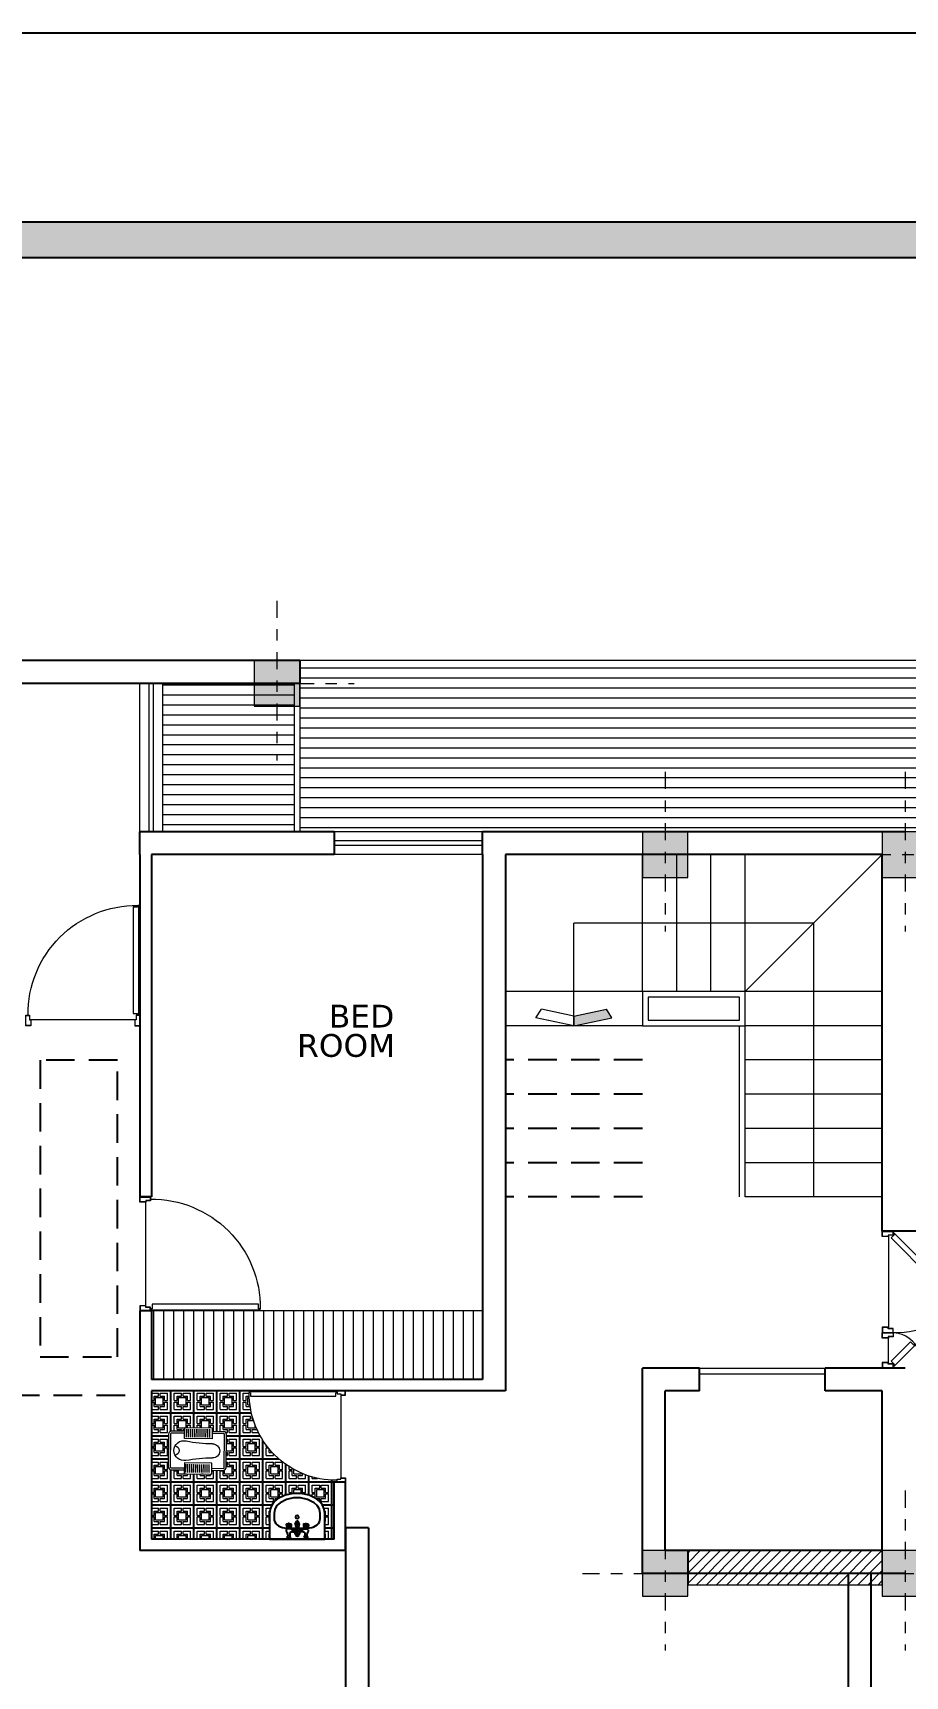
# Model space of a CAD drawing. Header units: inches. Extents: x 70 to 1974, y -315 to 363.
# Drawn here: x 109.92 to 117.56, y -83.4 to -69 of the extents above; entities that cross this region are included whole.
import ezdxf

# ---------------------------------------------------------------- set-up
doc = ezdxf.new("R2010")
doc.units = ezdxf.units.IN
doc.header["$MEASUREMENT"] = 0
doc.linetypes.add('DASHDOT', pattern=[1, 0.5, -0.25, 0, -0.25])
doc.linetypes.add('HIDDEN', pattern=[0.375, 0.25, -0.125])
for name, color, linetype, lineweight in [('1', 19, 'Continuous', 5), ('coulmn', 146, 'Continuous', 13), ('FURN', 155, 'Continuous', 13), ('hidden line', 252, 'Continuous', 5), ('LAYER1', 8, 'Continuous', 9)]:
    doc.layers.add(name, color=color, linetype=linetype, lineweight=lineweight)
doc.layers.add('AX', color=7, linetype='Continuous', lineweight=18, true_color=0xb7ad8f)
doc.layers.add('moble', color=7, linetype='Continuous', lineweight=5, true_color=0x32414e)
doc.layers.add('fer', color=8, linetype='Continuous')
doc.layers.add('HID', color=5, linetype='HIDDEN')
doc.styles.add('STYLE7', font='verdana.ttf')

# ---------------------------------------------------------------- blocks, each defined once
blk = doc.blocks.new('DBLDR120K')
at = {"linetype": 'Continuous'}
for p, q in [((-1.18, -0.096), (-1.186, -0.102)), ((-1.186, -0.102), (-0.995, -0.293)), ((-1.169, -0.107), (-1.18, -0.096)), ((-1.14, -0.078), (-1.169, -0.107)), ((-0.403, -0.42), (-0.06, -0.078)), ((-0.014, -0.102), (-0.368, -0.455)), ((-0.06, -0.078), (-0.031, -0.107)), ((-0.031, -0.107), (-0.02, -0.096)), ((-0.02, -0.096), (-0.014, -0.102)), ((-1, -0.276), (-0.971, -0.247)), ((-0.989, -0.287), (-1, -0.276)), ((-0.995, -0.293), (-0.989, -0.287)), ((-0.639, -0.657), (-0.403, -0.42)), ((-0.368, -0.455), (-0.615, -0.703)), ((-0.61, -0.686), (-0.639, -0.657)), ((-0.621, -0.697), (-0.61, -0.686)), ((-0.615, -0.703), (-0.621, -0.697))]:
    blk.add_line(p, q, dxfattribs=at)
for p, q in [((-1.152, -0.055), (-0.938, -0.055)), ((-1.14, -0.078), (-0.971, -0.247)), ((-0.048, -0.055), (-0.842, -0.055))]:
    blk.add_line(p, q)
for points in [[(-1.152, -0.055), (-1.152, 0), (-1.2, 0), (-1.2, -0.096), (-1.164, -0.096), (-1.164, -0.055)], [(-0.938, -0.055), (-0.938, 0), (-0.89, 0), (-0.89, -0.096), (-0.926, -0.096), (-0.926, -0.055)], [(-0.842, -0.055), (-0.842, 0), (-0.89, 0), (-0.89, -0.096), (-0.854, -0.096), (-0.854, -0.055)], [(-0.048, -0.055), (-0.048, 0), (0, 0), (0, -0.096), (-0.036, -0.096), (-0.036, -0.055)], [(-1.154, -0.053), (-1.154, -0.002), (-1.198, -0.002), (-1.198, -0.094), (-1.166, -0.094), (-1.166, -0.053)], [(-0.936, -0.053), (-0.936, -0.002), (-0.892, -0.002), (-0.892, -0.094), (-0.924, -0.094), (-0.924, -0.053)], [(-0.844, -0.053), (-0.844, -0.002), (-0.888, -0.002), (-0.888, -0.094), (-0.856, -0.094), (-0.856, -0.053)], [(-0.046, -0.053), (-0.046, -0.002), (-0.002, -0.002), (-0.002, -0.094), (-0.034, -0.094), (-0.034, -0.053)]]:
    blk.add_lwpolyline(points, close=True, dxfattribs=at)
for centre, radius, start, end in [((-1.665, -0.111), 0.776, 8.0415, 8.1907), ((-0.114, -0.111), 0.776, 171.8093, 171.9585), ((-1.154, -0.082), 0.264, 300.4974, 3.1415), ((-0.114, -0.111), 0.776, 178.9285, 233.9661)]:
    blk.add_arc(centre, radius, start, end)
blk = doc.blocks.new('DR100K')
at = {"color": 0}
blk.add_line((-0.046, -0.052), (-0.954, -0.052), dxfattribs=at)
at = {"color": 0, "linetype": 'Continuous'}
for p, q in [((-0.059, -0.573), (-0.059, -0.107)), ((-0.059, -0.107), (-0.02, -0.107)), ((-0.019, -0.107), (-0.019, -0.092)), ((-0.019, -0.092), (-0.011, -0.092)), ((-0.011, -0.092), (-0.011, -0.573)), ((-0.059, -1.039), (-0.059, -0.573)), ((-0.011, -0.573), (-0.011, -1.054)), ((-0.02, -1.039), (-0.059, -1.039)), ((-0.019, -1.054), (-0.019, -1.039)), ((-0.011, -1.054), (-0.019, -1.054))]:
    blk.add_line(p, q, dxfattribs=at)
for points in [[(-0.954, -0.052), (-0.954, 0), (-1, 0), (-1, -0.092), (-0.966, -0.092), (-0.966, -0.052)], [(-0.046, -0.052), (-0.046, 0), (0, 0), (0, -0.092), (-0.034, -0.092), (-0.034, -0.052)], [(-0.956, -0.051), (-0.956, -0.002), (-0.998, -0.002), (-0.998, -0.09), (-0.968, -0.09), (-0.968, -0.051)], [(-0.044, -0.051), (-0.044, -0.002), (-0.002, -0.002), (-0.002, -0.09), (-0.032, -0.09), (-0.032, -0.051)]]:
    blk.add_lwpolyline(points, close=True, dxfattribs=at)
blk.add_arc((-0.029, -0.103), 0.951, 179.3821, 270.6161, dxfattribs=at)
blk = doc.blocks.new('KHALAF')
at = {"layer": 'LAYER1', "linetype": 'Continuous'}
for p, q in [((-0.462, -0.185), (-0.378, -0.185)), ((-0.462, -0.205), (-0.378, -0.205)), ((-0.462, -0.225), (-0.378, -0.225)), ((-0.462, -0.245), (-0.378, -0.245)), ((-0.462, -0.265), (-0.378, -0.265)), ((-0.462, -0.285), (-0.378, -0.285)), ((-0.462, -0.305), (-0.378, -0.305)), ((-0.462, -0.325), (-0.378, -0.325)), ((-0.013, -0.185), (-0.097, -0.185)), ((-0.013, -0.205), (-0.097, -0.205)), ((-0.013, -0.225), (-0.097, -0.225)), ((-0.013, -0.245), (-0.097, -0.245)), ((-0.013, -0.265), (-0.097, -0.265)), ((-0.013, -0.285), (-0.097, -0.285)), ((-0.013, -0.305), (-0.097, -0.305)), ((-0.013, -0.325), (-0.097, -0.325)), ((-0.462, -0.345), (-0.378, -0.345)), ((-0.462, -0.365), (-0.378, -0.365)), ((-0.462, -0.385), (-0.378, -0.385)), ((-0.462, -0.405), (-0.378, -0.405)), ((-0.462, -0.425), (-0.378, -0.425)), ((-0.013, -0.345), (-0.097, -0.345)), ((-0.013, -0.365), (-0.097, -0.365)), ((-0.013, -0.385), (-0.097, -0.385)), ((-0.013, -0.405), (-0.097, -0.405)), ((-0.013, -0.425), (-0.097, -0.425))]:
    blk.add_line(p, q, dxfattribs=at)
for points in [[(-0.477, -0.168), (-0.477, -0.453), (-0.364, -0.453), (-0.364, -0.168)], [(0.002, -0.168), (0.002, -0.453), (-0.111, -0.453), (-0.111, -0.168)]]:
    blk.add_lwpolyline(points, close=True, dxfattribs=at)
for points in [[(-0.438, -0.168), (-0.438, -0.031, -0.414214), (-0.408, -0.001), (-0.068, -0.001, -0.414214), (-0.038, -0.031), (-0.038, -0.168, -0.414214)], [(-0.418, -0.168), (-0.418, -0.031, -0.414214), (-0.408, -0.021), (-0.068, -0.021, -0.414214), (-0.058, -0.031), (-0.058, -0.168, -0.414214)], [(-0.038, -0.453), (-0.038, -0.571, -0.414214), (-0.068, -0.601), (-0.408, -0.601, -0.414214), (-0.438, -0.571), (-0.438, -0.453)], [(-0.058, -0.453), (-0.058, -0.571, -0.414214), (-0.068, -0.581), (-0.408, -0.581, -0.414214), (-0.418, -0.571)], [(-0.418, -0.571), (-0.418, -0.453, -0.414214)]]:
    blk.add_lwpolyline(points, format="xyb", dxfattribs=at)
for centre, radius, start, end in [((-0.238, -0.162), 0.103, 90, 192.2454), ((-0.238, -0.065), 0.0484, 186.9447, 353.0553), ((-0.238, -0.162), 0.103, 347.7546, 90), ((-1.509, -0.438), 1.199, 359.0688, 12.2454), ((1.034, -0.438), 1.199, 167.7546, 180.9312), ((-0.238, -0.459), 0.0733, 179.0688, 270), ((-0.238, -0.459), 0.0733, 270, 0.9312)]:
    blk.add_arc(centre, radius, start, end, dxfattribs=at)
blk = doc.blocks.new('DASTSHO')
at = {"layer": 'fer', "linetype": 'Continuous'}
h = blk.add_hatch(dxfattribs=at)
h.set_pattern_fill('EMPTY_FILL', color=256, scale=1000000.0, style=0)
h.set_pattern_definition([(0, (1000000, 1000000), (0, 1000000), [1e-05, -1000000])])
h.paths.add_polyline_path([(-0.3, 0), (-0.3, -0.28), (-0.297, -0.312), (-0.289, -0.342), (-0.276, -0.371), (-0.259, -0.398), (-0.237, -0.421), (-0.211, -0.44), (-0.145, -0.473), (-0.074, -0.493), (0, -0.5), (0.074, -0.493), (0.145, -0.473), (0.211, -0.44), (0.237, -0.421), (0.259, -0.398), (0.276, -0.371), (0.289, -0.342), (0.297, -0.312), (0.3, -0.28), (0.3, 0)], flags=0)
at = {"layer": 'fer', "linetype": 'ByBlock'}
for p, q in [((-0.3, 0), (-0.3, -0.28)), ((-0.27, 0), (-0.3, 0)), ((0.27, 0), (-0.27, 0)), ((0.3, 0), (0.27, 0)), ((0.3, -0.28), (0.3, 0)), ((-0.232, -0.172), (-0.242, -0.189)), ((-0.218, -0.157), (-0.232, -0.172)), ((-0.201, -0.145), (-0.218, -0.157)), ((-0.181, -0.134), (-0.201, -0.145)), ((-0.159, -0.127), (-0.181, -0.134)), ((-0.136, -0.122), (-0.159, -0.127)), ((-0.112, -0.12), (-0.136, -0.122)), ((-0.014, -0.12), (-0.112, -0.12)), ((0.112, -0.12), (0.008, -0.12)), ((0.136, -0.122), (0.112, -0.12)), ((0.159, -0.127), (0.136, -0.122)), ((0.181, -0.134), (0.159, -0.127)), ((0.201, -0.145), (0.181, -0.134)), ((0.218, -0.157), (0.201, -0.145)), ((0.232, -0.172), (0.218, -0.157)), ((0.242, -0.189), (0.232, -0.172)), ((-0.248, -0.206), (-0.25, -0.224)), ((-0.25, -0.224), (-0.25, -0.28)), ((-0.242, -0.189), (-0.248, -0.206)), ((0.248, -0.206), (0.242, -0.189)), ((0.25, -0.224), (0.248, -0.206)), ((0.25, -0.28), (0.25, -0.224))]:
    blk.add_line(p, q, dxfattribs=at)
at = {"layer": 'fer'}
for p, q in [((-0.124, -0.104), (-0.118, -0.113)), ((-0.123, -0.153), (-0.118, -0.121)), ((-0.123, -0.16), (-0.123, -0.153)), ((-0.123, -0.16), (-0.123, -0.153)), ((-0.12, -0.153), (-0.116, -0.121)), ((-0.12, -0.16), (-0.12, -0.153)), ((-0.115, -0.121), (-0.119, -0.153)), ((-0.119, -0.16), (-0.119, -0.153)), ((-0.073, -0.164), (-0.119, -0.164)), ((-0.118, -0.121), (-0.118, -0.113)), ((-0.074, -0.113), (-0.118, -0.113)), ((-0.118, -0.153), (-0.114, -0.121)), ((-0.074, -0.121), (-0.118, -0.121)), ((-0.118, -0.16), (-0.118, -0.153)), ((-0.116, -0.018), (-0.076, -0.018)), ((-0.116, -0.023), (-0.116, -0.018)), ((-0.116, -0.023), (-0.076, -0.023)), ((-0.116, -0.023), (-0.106, -0.038)), ((-0.113, -0.121), (-0.116, -0.153)), ((-0.116, -0.16), (-0.116, -0.153)), ((-0.115, -0.153), (-0.112, -0.121)), ((-0.115, -0.16), (-0.115, -0.153)), ((-0.114, -0.153), (-0.11, -0.121)), ((-0.114, -0.16), (-0.114, -0.153)), ((-0.108, -0.153), (-0.106, -0.121)), ((-0.108, -0.164), (-0.108, -0.153)), ((-0.106, -0.047), (-0.106, -0.038)), ((-0.106, -0.153), (-0.104, -0.121)), ((-0.106, -0.164), (-0.106, -0.153)), ((-0.105, -0.165), (-0.105, -0.164)), ((-0.102, -0.121), (-0.103, -0.153)), ((-0.103, -0.164), (-0.103, -0.153)), ((-0.091, -0.169), (-0.101, -0.169)), ((-0.098, -0.153), (-0.098, -0.121)), ((-0.098, -0.164), (-0.098, -0.153)), ((-0.098, -0.164), (-0.098, -0.153)), ((-0.096, -0.164), (-0.096, -0.121)), ((-0.094, -0.153), (-0.094, -0.121)), ((-0.094, -0.164), (-0.094, -0.153)), ((-0.09, -0.121), (-0.089, -0.153)), ((-0.089, -0.164), (-0.089, -0.153)), ((-0.087, -0.153), (-0.088, -0.121)), ((-0.087, -0.164), (-0.087, -0.153)), ((-0.087, -0.165), (-0.087, -0.164)), ((-0.076, -0.023), (-0.086, -0.038)), ((-0.086, -0.071), (-0.086, -0.038)), ((-0.084, -0.153), (-0.086, -0.121)), ((-0.084, -0.164), (-0.084, -0.153)), ((-0.079, -0.153), (-0.082, -0.121)), ((-0.077, -0.153), (-0.08, -0.121)), ((-0.079, -0.121), (-0.076, -0.153)), ((-0.079, -0.16), (-0.079, -0.153)), ((-0.074, -0.153), (-0.078, -0.121)), ((-0.077, -0.121), (-0.073, -0.153)), ((-0.077, -0.16), (-0.077, -0.153)), ((-0.076, -0.023), (-0.076, -0.018)), ((-0.072, -0.153), (-0.076, -0.121)), ((-0.076, -0.16), (-0.076, -0.153)), ((-0.073, -0.111), (-0.074, -0.113)), ((-0.074, -0.121), (-0.074, -0.113)), ((-0.069, -0.153), (-0.074, -0.121)), ((-0.074, -0.16), (-0.074, -0.153)), ((-0.073, -0.16), (-0.073, -0.153)), ((-0.072, -0.16), (-0.072, -0.153)), ((-0.069, -0.16), (-0.069, -0.153)), ((-0.069, -0.16), (-0.069, -0.153)), ((-0.061, -0.104), (-0.066, -0.106)), ((-0.057, -0.079), (-0.023, -0.079)), ((-0.04, -0.099), (-0.018, -0.099)), ((-0.028, -0.16), (-0.013, -0.196)), ((-0.014, -0.118), (-0.026, -0.066)), ((-0.016, -0.054), (0.01, -0.054)), ((-0.012, -0.14), (-0.012, -0.083)), ((0.005, -0.14), (0.005, -0.083)), ((0.022, -0.16), (0.007, -0.196)), ((0.008, -0.118), (0.02, -0.066)), ((0.034, -0.099), (0.012, -0.099)), ((0.051, -0.079), (0.017, -0.079)), ((0.055, -0.104), (0.06, -0.106)), ((0.063, -0.153), (0.068, -0.121)), ((0.063, -0.16), (0.063, -0.153)), ((0.063, -0.16), (0.063, -0.153)), ((0.066, -0.153), (0.07, -0.121)), ((0.066, -0.16), (0.066, -0.153)), ((0.067, -0.111), (0.068, -0.113)), ((0.071, -0.121), (0.067, -0.153)), ((0.067, -0.16), (0.067, -0.153)), ((0.067, -0.164), (0.113, -0.164)), ((0.068, -0.113), (0.112, -0.113)), ((0.068, -0.121), (0.068, -0.113)), ((0.068, -0.121), (0.112, -0.121)), ((0.068, -0.153), (0.072, -0.121)), ((0.068, -0.16), (0.068, -0.153)), ((0.073, -0.121), (0.069, -0.153)), ((0.069, -0.16), (0.069, -0.153)), ((0.07, -0.023), (0.07, -0.018)), ((0.11, -0.018), (0.07, -0.018)), ((0.07, -0.023), (0.08, -0.038)), ((0.11, -0.023), (0.07, -0.023)), ((0.071, -0.153), (0.074, -0.121)), ((0.071, -0.16), (0.071, -0.153)), ((0.072, -0.153), (0.075, -0.121)), ((0.072, -0.16), (0.072, -0.153)), ((0.077, -0.153), (0.079, -0.121)), ((0.077, -0.164), (0.077, -0.153)), ((0.08, -0.071), (0.08, -0.038)), ((0.08, -0.153), (0.082, -0.121)), ((0.08, -0.164), (0.08, -0.153)), ((0.081, -0.165), (0.081, -0.164)), ((0.084, -0.121), (0.083, -0.153)), ((0.083, -0.164), (0.083, -0.153)), ((0.085, -0.169), (0.095, -0.169)), ((0.088, -0.153), (0.088, -0.121)), ((0.088, -0.164), (0.088, -0.153)), ((0.09, -0.164), (0.09, -0.121)), ((0.092, -0.153), (0.092, -0.121)), ((0.092, -0.164), (0.092, -0.153)), ((0.092, -0.164), (0.092, -0.153)), ((0.095, -0.121), (0.096, -0.153)), ((0.096, -0.164), (0.096, -0.153)), ((0.099, -0.153), (0.098, -0.121)), ((0.099, -0.164), (0.099, -0.153)), ((0.099, -0.165), (0.099, -0.164)), ((0.11, -0.023), (0.1, -0.038)), ((0.1, -0.047), (0.1, -0.038)), ((0.102, -0.153), (0.1, -0.121)), ((0.102, -0.164), (0.102, -0.153)), ((0.107, -0.153), (0.104, -0.121)), ((0.109, -0.153), (0.105, -0.121)), ((0.106, -0.121), (0.11, -0.153)), ((0.107, -0.16), (0.107, -0.153)), ((0.112, -0.153), (0.108, -0.121)), ((0.108, -0.121), (0.113, -0.153)), ((0.109, -0.16), (0.109, -0.153)), ((0.11, -0.023), (0.11, -0.018)), ((0.114, -0.153), (0.11, -0.121)), ((0.11, -0.16), (0.11, -0.153)), ((0.117, -0.104), (0.112, -0.113)), ((0.112, -0.121), (0.112, -0.113)), ((0.116, -0.153), (0.112, -0.121)), ((0.112, -0.16), (0.112, -0.153)), ((0.113, -0.16), (0.113, -0.153)), ((0.114, -0.16), (0.114, -0.153)), ((0.116, -0.16), (0.116, -0.153)), ((0.117, -0.16), (0.117, -0.153)), ((-0.013, -0.196), (0.007, -0.196))]:
    blk.add_line(p, q, dxfattribs=at)
at = {"layer": 'fer', "linetype": 'ByBlock'}
for points in [[(-0.3, -0.28), (-0.294, -0.327), (-0.276, -0.371), (-0.248, -0.41), (-0.211, -0.44)], [(-0.25, -0.28), (-0.242, -0.326), (-0.22, -0.366), (-0.185, -0.397)], [(0.185, -0.397), (0.22, -0.366), (0.242, -0.326), (0.25, -0.28)], [(0.211, -0.44), (0.248, -0.41), (0.276, -0.371), (0.294, -0.327), (0.3, -0.28)], [(-0.211, -0.44), (-0.131, -0.478), (-0.044, -0.498), (0.044, -0.498), (0.131, -0.478), (0.211, -0.44)], [(-0.185, -0.397), (-0.115, -0.431), (-0.039, -0.448), (0.039, -0.448), (0.115, -0.431), (0.185, -0.397)]]:
    blk.add_lwpolyline(points, dxfattribs=at)
blk.add_lwpolyline([(0, -0.224), (-0.012, -0.229), (-0.018, -0.241), (-0.012, -0.254), (0, -0.259), (0.012, -0.254), (0.018, -0.241), (0.012, -0.229)], close=True, dxfattribs=at)
blk.add_lwpolyline([(0, -0.224), (-0.012, -0.229), (-0.018, -0.241), (-0.012, -0.254), (0, -0.259), (0.012, -0.254), (0.018, -0.241), (0.012, -0.229)], close=True, dxfattribs=at)
at = {"layer": 'fer'}
for centre, radius in [((-0.003, -0.041), 0.0131), ((-0.003, -0.083), 0.00838), ((-0.003, -0.041), 0.00814), ((-0.003, -0.083), 0.00638)]:
    blk.add_circle(centre, radius, dxfattribs=at)
for centre, radius, start, end in [((-0.096, -0.097), 0.0282, 140.0876, 192.9962), ((-0.119, -0.16), 0.004, 180, 270), ((-0.119, -0.16), 0.004, 180, 270), ((-0.116, -0.16), 0.004, 180, 270), ((-0.115, -0.16), 0.004, 180, 270), ((-0.156, -0.047), 0.05, 320.0876, 0), ((-0.114, -0.16), 0.004, 180, 270), ((-0.112, -0.16), 0.004, 180, 270), ((-0.111, -0.16), 0.004, 180, 270), ((-0.11, -0.16), 0.004, 180, 270), ((-0.101, -0.165), 0.004, 180, 270), ((-0.091, -0.165), 0.004, 270, 0), ((-0.096, -0.097), 0.0282, 60.122, 69.2491), ((-0.083, -0.16), 0.004, 270, 0), ((-0.057, -0.029), 0.05, 240.122, 270), ((-0.081, -0.16), 0.004, 270, 0), ((-0.08, -0.16), 0.004, 270, 0), ((-0.078, -0.16), 0.004, 270, 0), ((-0.077, -0.16), 0.004, 270, 0), ((-0.076, -0.16), 0.004, 270, 0), ((-0.04, -0.149), 0.05, 90, 130.3983), ((-0.073, -0.16), 0.004, 270, 0), ((-0.073, -0.16), 0.004, 270, 0), ((-0.003, -0.068), 0.0279, 117.5903, 204.3145), ((-0.003, -0.091), 0.0279, 196.9433, 246.1873), ((-0.068, -0.123), 0.0542, 317.6979, 11.2911), ((-0.016, -0.064), 0.01, 90, 186.4645), ((0.025, -0.161), 0.0425, 149.7923, 221.2189), ((-0.031, -0.161), 0.0425, 318.7811, 30.2077), ((0.062, -0.123), 0.0542, 168.7089, 222.3021), ((-0.003, -0.091), 0.0279, 293.8127, 343.0567), ((-0.003, -0.068), 0.0279, 335.6855, 62.4097), ((0.01, -0.064), 0.01, 353.5355, 90), ((0.034, -0.149), 0.05, 49.6017, 90), ((0.051, -0.029), 0.05, 270, 299.878), ((0.067, -0.16), 0.004, 180, 270), ((0.067, -0.16), 0.004, 180, 270), ((0.07, -0.16), 0.004, 180, 270), ((0.071, -0.16), 0.004, 180, 270), ((0.072, -0.16), 0.004, 180, 270), ((0.073, -0.16), 0.004, 180, 270), ((0.075, -0.16), 0.004, 180, 270), ((0.076, -0.16), 0.004, 180, 270), ((0.09, -0.097), 0.0282, 110.7509, 119.878), ((0.085, -0.165), 0.004, 180, 270), ((0.095, -0.165), 0.004, 270, 0), ((0.15, -0.047), 0.05, 180, 219.9124), ((0.103, -0.16), 0.004, 270, 0), ((0.105, -0.16), 0.004, 270, 0), ((0.106, -0.16), 0.004, 270, 0), ((0.108, -0.16), 0.004, 270, 0), ((0.109, -0.16), 0.004, 270, 0), ((0.11, -0.16), 0.004, 270, 0), ((0.09, -0.097), 0.0282, 347.0038, 39.9124), ((0.112, -0.16), 0.004, 270, 0), ((0.113, -0.16), 0.004, 270, 0), ((-0.003, -0.186), 0.005, 221.2189, 318.7811)]:
    blk.add_arc(centre, radius, start, end, dxfattribs=at)
blk = doc.blocks.new('FLASH2')
at = {"linetype": 'Continuous'}
blk.add_hatch(color=0, dxfattribs=at).paths.add_polyline_path([(-0.084, 0), (0, 0), (-0.07, 0.332), (-0.144, 0.285)])
at = {"color": 0, "linetype": 'Continuous'}
for p, q in [((-0.07, 0.332), (-0.144, 0.285)), ((0, 0), (-0.07, 0.332)), ((-0.084, 0), (-0.144, 0.285)), ((-0.084, 0), (-0.144, -0.285)), ((-0.084, 0), (0, 0)), ((0, 0), (-0.07, -0.332)), ((-0.07, -0.332), (-0.144, -0.285))]:
    blk.add_line(p, q, dxfattribs=at)
blk = doc.blocks.new('k1')
at = {"true_color": 0x636466}
h = blk.add_hatch(color=251, dxfattribs=at)
h.dxf.hatch_style = 1
h.paths.add_polyline_path([(-461.085, -161.558), (-462.607, -161.558), (-462.607, -162.181), (-462.606, -162.181), (-462.606, -162.319), (-462.468, -162.319), (-462.468, -161.697), (-461.223, -161.697), (-461.223, -162.942), (-461.085, -162.942), (-461.085, -162.804)])
h.paths.add_polyline_path([(-460.393, -161.697), (-459.147, -161.697), (-459.147, -162.942), (-457.907, -162.942), (-457.907, -162.804), (-459.009, -162.804), (-459.009, -161.558), (-460.531, -161.558), (-460.531, -162.181), (-461.085, -162.181), (-461.085, -162.319), (-460.393, -162.319)])
h.paths.add_polyline_path([(-459.701, -162.319), (-459.147, -162.319), (-459.147, -162.181), (-459.839, -162.181), (-459.839, -162.804), (-461.085, -162.804), (-461.085, -162.942), (-459.701, -162.942)], flags=17)
h.paths.add_polyline_path([(-458.317, -161.697), (-457.072, -161.697), (-457.074, -162.263), (-457.004, -162.263), (-456.935, -162.263), (-456.934, -161.558), (-458.456, -161.558), (-458.456, -162.181), (-459.009, -162.181), (-459.009, -162.319), (-458.317, -162.319)])
h.paths.add_polyline_path([(-457.434, -165.015), (-453.66, -165.015), (-453.66, -164.564), (-457.434, -164.564)], flags=9)
h.paths.add_polyline_path([(-466.465, -178.781), (-469.762, -178.781), (-469.762, -178.172), (-466.465, -178.172)], flags=9)
h.paths.add_polyline_path([(-465.787, -177.119), (-468.343, -177.119), (-468.343, -176.346), (-465.787, -176.346)], flags=9)
h.paths.add_polyline_path([(-466.637, -172.259), (-468.426, -172.259), (-468.426, -171.585), (-466.637, -171.585)], flags=9)
h.paths.add_polyline_path([(-467.406, -174.793), (-469.156, -174.793), (-469.156, -174.365), (-467.406, -174.365)], flags=9)
h.paths.add_polyline_path([(-466.579, -173.49), (-469.33, -173.49), (-469.33, -173.025), (-466.579, -173.025)], flags=9)
h.paths.add_polyline_path([(-469.005, -195.618), (-468.537, -195.65), (-468.441, -195.11), (-468.909, -195.078)], flags=9)
h.paths.add_polyline_path([(-465.425, -183.209), (-468.854, -183.238), (-468.859, -182.668), (-465.43, -182.639)], flags=9)
h.paths.add_polyline_path([(-469.333, -170.528), (-465.139, -170.528), (-465.139, -170.027), (-469.333, -170.027)], flags=9)
h.paths.add_polyline_path([(-469.448, -194.832), (-468.98, -194.864), (-468.885, -194.324), (-469.353, -194.292)], flags=9)
h.paths.add_polyline_path([(-467.276, -194.857), (-468.719, -194.869), (-468.724, -194.262), (-467.281, -194.25)], flags=9)
h.paths.add_polyline_path([(-464.448, -194.845), (-465.653, -194.855), (-465.658, -194.285), (-464.453, -194.275)], flags=9)
h.paths.add_polyline_path([(-466.824, -194.816), (-465.8, -194.848), (-465.705, -194.308), (-466.728, -194.276)], flags=9)
h.paths.add_polyline_path([(-468.654, -184.454), (-467.979, -184.476), (-467.912, -184.093), (-468.587, -184.071)], flags=9)
h.paths.add_polyline_path([(-468, -184.223), (-467.911, -184.231), (-467.887, -184.09), (-467.976, -184.082)], flags=9)
h.paths.add_polyline_path([(-469.371, -184.115), (-469.307, -184.122), (-469.288, -184.012), (-469.352, -184.006)], flags=9)
h.paths.add_polyline_path([(-469.459, -184.446), (-469.356, -184.454), (-469.331, -184.31), (-469.434, -184.302)], flags=9)
h.paths.add_polyline_path([(-469.564, -184.394), (-468.642, -184.414), (-468.583, -184.073), (-469.505, -184.053)], flags=9)
h.paths.add_polyline_path([(-468.614, -183.839), (-467.939, -183.861), (-467.872, -183.478), (-468.547, -183.456)], flags=9)
h.paths.add_polyline_path([(-467.96, -183.589), (-467.871, -183.597), (-467.847, -183.457), (-467.936, -183.449)], flags=9)
h.paths.add_polyline_path([(-469.375, -183.503), (-469.311, -183.509), (-469.292, -183.4), (-469.356, -183.394)], flags=9)
h.paths.add_polyline_path([(-469.463, -183.833), (-469.36, -183.841), (-469.335, -183.698), (-469.438, -183.689)], flags=9)
h.paths.add_polyline_path([(-469.569, -183.781), (-468.647, -183.801), (-468.587, -183.46), (-469.509, -183.441)], flags=9)
h.paths.add_polyline_path([(-464.47, -193.071), (-466.41, -193.087), (-466.415, -192.487), (-464.475, -192.471)], flags=9)
h.paths.add_polyline_path([(-464.447, -179.89), (-467.444, -179.915), (-467.449, -179.322), (-464.452, -179.297)], flags=9)
h.paths.add_polyline_path([(-464.457, -175.972), (-466.684, -175.991), (-466.689, -175.398), (-464.462, -175.38)], flags=9)
h.paths.add_polyline_path([(-464.466, -178.776), (-466.548, -178.793), (-466.553, -178.186), (-464.471, -178.168)], flags=9)
h.paths.add_polyline_path([(-464.467, -174.852), (-466.289, -174.868), (-466.294, -174.275), (-464.472, -174.26)], flags=9)
h.paths.add_polyline_path([(-464.469, -173.535), (-466.471, -173.552), (-466.476, -172.975), (-464.474, -172.958)], flags=9)
h.paths.add_polyline_path([(-464.498, -172.095), (-465.535, -172.103), (-465.539, -171.676), (-464.502, -171.667)], flags=9)
h.paths.add_polyline_path([(-464.487, -190.979), (-466.521, -190.979), (-466.521, -190.484), (-464.487, -190.484)], flags=9)
h.paths.add_polyline_path([(-464.361, -186.558), (-469.835, -186.604), (-469.84, -186.027), (-464.366, -185.981)], flags=9)
h.paths.add_polyline_path([(-464.479, -192.028), (-465.421, -192.028), (-465.421, -191.448), (-464.479, -191.448)], flags=9)
h.paths.add_polyline_path([(-464.473, -195.619), (-466.413, -195.636), (-466.417, -195.111), (-464.477, -195.094)], flags=9)
h.paths.add_polyline_path([(-467.785, -195.763), (-468.37, -195.763), (-468.37, -194.968), (-467.785, -194.968)], flags=9)
h.paths.add_polyline_path([(-466.567, -185.632), (-467.581, -185.632), (-467.581, -185.165), (-466.567, -185.165)], flags=9)
h.paths.add_polyline_path([(-464.433, -185.577), (-466.211, -185.592), (-466.214, -185.194), (-464.436, -185.179)], flags=9)
h.paths.add_polyline_path([(-465.655, -185.081), (-469.009, -185.081), (-469.009, -184.609), (-465.655, -184.609)], flags=9)
h.paths.add_polyline_path([(-466.243, -184.431), (-467.91, -184.445), (-467.913, -184.085), (-466.246, -184.071)], flags=9)
h.paths.add_polyline_path([(-466.257, -183.784), (-467.535, -183.795), (-467.538, -183.396), (-466.26, -183.385)], flags=9)
h.paths.add_polyline_path([(-465.027, -184.329), (-465.448, -184.333), (-465.451, -183.978), (-465.03, -183.975)], flags=9)
h.paths.add_polyline_path([(-464.397, -183.897), (-466.05, -183.911), (-466.053, -183.556), (-464.4, -183.542)], flags=9)
h.paths.add_polyline_path([(-464.455, -185.063), (-465.647, -185.073), (-465.65, -184.685), (-464.458, -184.675)], flags=9)
h.paths.add_polyline_path([(-469.695, -185.033), (-469.026, -185.054), (-468.963, -184.701), (-469.632, -184.68)], flags=9)
h.paths.add_polyline_path([(-454.559, -188.448), (-454.609, -188.448), (-454.609, -188.3), (-454.559, -188.3)], flags=9)
h.paths.add_polyline_path([(-453.497, -188.538), (-454.55, -188.538), (-454.55, -188.141), (-453.497, -188.141)], flags=9)
h.paths.add_polyline_path([(-454.123, -187.412), (-454.172, -187.412), (-454.172, -187.264), (-454.123, -187.264)], flags=9)
h.paths.add_polyline_path([(-453.47, -187.519), (-454.105, -187.519), (-454.105, -187.094), (-453.47, -187.094)], flags=9)
h.paths.add_polyline_path([(-453.963, -180.209), (-454.012, -180.209), (-454.012, -180.061), (-453.963, -180.061)], flags=9)
h.paths.add_polyline_path([(-453.745, -181.06), (-453.794, -181.06), (-453.794, -180.912), (-453.745, -180.912)], flags=9)
h.paths.add_polyline_path([(-453.834, -182.003), (-453.884, -182.003), (-453.884, -181.855), (-453.834, -181.855)], flags=9)
h.paths.add_polyline_path([(-454.219, -183.852), (-454.268, -183.852), (-454.268, -183.704), (-454.219, -183.704)], flags=9)
h.paths.add_polyline_path([(-454.338, -184.728), (-454.387, -184.728), (-454.387, -184.58), (-454.338, -184.58)], flags=9)
h.paths.add_polyline_path([(-453.493, -186.542), (-454.175, -186.542), (-454.175, -186.117), (-453.493, -186.117)], flags=9)
h.paths.add_polyline_path([(-452.989, -187.483), (-453.545, -187.483), (-453.545, -187.14), (-452.989, -187.14)], flags=9)
h.paths.add_polyline_path([(-452.989, -186.498), (-453.545, -186.498), (-453.545, -186.156), (-452.989, -186.156)], flags=9)
h.paths.add_polyline_path([(-452.98, -184.832), (-454.348, -184.832), (-454.348, -184.383), (-452.98, -184.383)], flags=9)
h.paths.add_polyline_path([(-452.947, -184.051), (-454.226, -184.051), (-454.226, -183.507), (-452.947, -183.507)], flags=9)
h.paths.add_polyline_path([(-453.117, -182.105), (-453.809, -182.105), (-453.809, -181.68), (-453.117, -181.68)], flags=9)
h.paths.add_polyline_path([(-453.136, -181.174), (-453.742, -181.174), (-453.742, -180.729), (-453.136, -180.729)], flags=9)
h.paths.add_polyline_path([(-453.001, -180.322), (-453.938, -180.322), (-453.938, -179.872), (-453.001, -179.872)], flags=9)
h.paths.add_polyline_path([(-452.933, -173.263), (-456.203, -173.32), (-456.219, -172.388), (-452.949, -172.33)], flags=9)
h.paths.add_polyline_path([(-452.992, -185.417), (-454.046, -185.417), (-454.046, -185.149), (-452.992, -185.149)], flags=9)
h.paths.add_polyline_path([(-452.971, -185.96), (-453.9, -185.96), (-453.9, -185.69), (-452.971, -185.69)], flags=9)
h.paths.add_polyline_path([(-452.942, -190.734), (-453.686, -190.734), (-453.686, -190.43), (-452.942, -190.43)], flags=9)
h.paths.add_polyline_path([(-452.989, -188.532), (-453.545, -188.532), (-453.545, -188.19), (-452.989, -188.19)], flags=9)
h.paths.add_polyline_path([(-454.158, -186.432), (-454.208, -186.432), (-454.208, -186.285), (-454.158, -186.285)], flags=9)
h.paths.add_polyline_path([(-454.443, -190.804), (-455.494, -190.804), (-455.494, -190.392), (-454.443, -190.392)], flags=9)
h.paths.add_polyline_path([(-452.955, -190.156), (-453.705, -190.156), (-453.705, -189.834), (-452.955, -189.834)], flags=9)
h.paths.add_polyline_path([(-455.386, -190.139), (-454.579, -190.139), (-454.579, -189.861), (-455.386, -189.861)], flags=9)
h.paths.add_polyline_path([(-453.088, -175.658), (-455.011, -175.658), (-455.011, -175.326), (-453.088, -175.326)], flags=9)
h = blk.add_hatch(color=251, dxfattribs=at)
h.dxf.hatch_style = 1
h.paths.add_polyline_path([(-462.468, -162.319), (-463.16, -162.319), (-477.869, -162.319), (-477.869, -162.634), (-462.468, -162.633)])
h = blk.add_hatch(color=251, dxfattribs=at)
h.dxf.hatch_style = 1
h.paths.add_polyline_path([(-454.827, -165.571), (-455.45, -165.571), (-455.45, -165.709), (-454.827, -165.709)])
h.paths.add_polyline_path([(-454.689, -165.571), (-454.827, -165.571), (-454.827, -165.709), (-454.689, -165.709)])
h.paths.add_polyline_path([(-454.066, -165.571), (-454.689, -165.571), (-454.689, -165.709), (-454.204, -165.709), (-454.204, -166.955), (-454.827, -166.955), (-454.827, -167.646), (-454.689, -167.646), (-454.689, -167.093), (-454.066, -167.093)])
h.paths.add_polyline_path([(-454.689, -165.709), (-454.827, -165.709), (-454.827, -166.263), (-455.45, -166.263), (-455.45, -167.785), (-454.204, -167.785), (-454.204, -169.03), (-454.827, -169.03), (-454.827, -169.722), (-454.689, -169.722), (-454.689, -169.168), (-454.066, -169.168), (-454.066, -167.646), (-455.311, -167.646), (-455.311, -166.401), (-454.689, -166.401)])
h.paths.add_polyline_path([(-454.689, -167.785), (-454.827, -167.785), (-454.827, -168.338), (-455.45, -168.338), (-455.45, -169.722), (-455.311, -169.722), (-455.311, -168.477), (-454.689, -168.477)], flags=17)
h.paths.add_polyline_path([(-454.066, -169.722), (-455.45, -169.722), (-455.45, -169.86), (-454.204, -169.86), (-454.204, -171.105), (-454.827, -171.105), (-454.827, -171.797), (-454.689, -171.797), (-454.689, -171.244), (-454.066, -171.244)])
h.paths.add_polyline_path([(-458.689, -165.015), (-454.915, -165.015), (-454.915, -164.564), (-458.689, -164.564)], flags=9)
h.paths.add_polyline_path([(-467.609, -178.781), (-470.907, -178.781), (-470.907, -178.172), (-467.609, -178.172)], flags=9)
h.paths.add_polyline_path([(-466.931, -177.119), (-469.487, -177.119), (-469.487, -176.346), (-466.931, -176.346)], flags=9)
h.paths.add_polyline_path([(-467.782, -172.259), (-469.571, -172.259), (-469.571, -171.585), (-467.782, -171.585)], flags=9)
h.paths.add_polyline_path([(-468.551, -174.793), (-470.301, -174.793), (-470.301, -174.365), (-468.551, -174.365)], flags=9)
h.paths.add_polyline_path([(-467.724, -173.49), (-470.475, -173.49), (-470.475, -173.025), (-467.724, -173.025)], flags=9)
h.paths.add_polyline_path([(-470.15, -195.618), (-469.682, -195.65), (-469.586, -195.11), (-470.054, -195.078)], flags=9)
h.paths.add_polyline_path([(-466.57, -183.209), (-469.999, -183.238), (-470.004, -182.668), (-466.574, -182.639)], flags=9)
h.paths.add_polyline_path([(-470.478, -170.528), (-466.284, -170.528), (-466.284, -170.027), (-470.478, -170.027)], flags=9)
h.paths.add_polyline_path([(-470.593, -194.832), (-470.125, -194.864), (-470.03, -194.324), (-470.498, -194.292)], flags=9)
h.paths.add_polyline_path([(-468.421, -194.857), (-469.863, -194.869), (-469.868, -194.262), (-468.426, -194.25)], flags=9)
h.paths.add_polyline_path([(-465.593, -194.845), (-466.798, -194.855), (-466.803, -194.285), (-465.598, -194.275)], flags=9)
h.paths.add_polyline_path([(-467.968, -194.816), (-466.945, -194.848), (-466.85, -194.308), (-467.873, -194.276)], flags=9)
h.paths.add_polyline_path([(-469.799, -184.454), (-469.124, -184.476), (-469.057, -184.093), (-469.732, -184.071)], flags=9)
h.paths.add_polyline_path([(-469.145, -184.223), (-469.056, -184.231), (-469.032, -184.09), (-469.121, -184.082)], flags=9)
h.paths.add_polyline_path([(-470.516, -184.115), (-470.452, -184.122), (-470.433, -184.012), (-470.497, -184.006)], flags=9)
h.paths.add_polyline_path([(-470.604, -184.446), (-470.501, -184.454), (-470.476, -184.31), (-470.579, -184.302)], flags=9)
h.paths.add_polyline_path([(-470.709, -184.394), (-469.787, -184.414), (-469.728, -184.073), (-470.65, -184.053)], flags=9)
h.paths.add_polyline_path([(-469.759, -183.839), (-469.083, -183.861), (-469.017, -183.478), (-469.692, -183.456)], flags=9)
h.paths.add_polyline_path([(-469.105, -183.589), (-469.016, -183.597), (-468.991, -183.457), (-469.08, -183.449)], flags=9)
h.paths.add_polyline_path([(-470.52, -183.503), (-470.456, -183.509), (-470.437, -183.4), (-470.501, -183.394)], flags=9)
h.paths.add_polyline_path([(-470.608, -183.833), (-470.505, -183.841), (-470.48, -183.698), (-470.583, -183.689)], flags=9)
h.paths.add_polyline_path([(-470.714, -183.781), (-469.792, -183.801), (-469.732, -183.46), (-470.654, -183.441)], flags=9)
h.paths.add_polyline_path([(-465.615, -193.071), (-467.555, -193.087), (-467.56, -192.487), (-465.62, -192.471)], flags=9)
h.paths.add_polyline_path([(-465.592, -179.89), (-468.589, -179.915), (-468.594, -179.322), (-465.597, -179.297)], flags=9)
h.paths.add_polyline_path([(-465.602, -175.972), (-467.829, -175.991), (-467.834, -175.398), (-465.607, -175.38)], flags=9)
h.paths.add_polyline_path([(-465.611, -178.776), (-467.693, -178.793), (-467.698, -178.186), (-465.616, -178.168)], flags=9)
h.paths.add_polyline_path([(-465.611, -174.852), (-467.434, -174.868), (-467.439, -174.275), (-465.616, -174.26)], flags=9)
h.paths.add_polyline_path([(-465.613, -173.535), (-467.616, -173.552), (-467.621, -172.975), (-465.618, -172.958)], flags=9)
h.paths.add_polyline_path([(-465.643, -172.095), (-466.68, -172.103), (-466.684, -171.676), (-465.646, -171.667)], flags=9)
h.paths.add_polyline_path([(-465.632, -190.979), (-467.666, -190.979), (-467.666, -190.484), (-465.632, -190.484)], flags=9)
h.paths.add_polyline_path([(-465.506, -186.558), (-470.98, -186.604), (-470.985, -186.027), (-465.511, -185.981)], flags=9)
h.paths.add_polyline_path([(-465.624, -192.028), (-466.566, -192.028), (-466.566, -191.448), (-465.624, -191.448)], flags=9)
h.paths.add_polyline_path([(-465.618, -195.619), (-467.558, -195.636), (-467.562, -195.111), (-465.622, -195.094)], flags=9)
h.paths.add_polyline_path([(-468.93, -195.763), (-469.515, -195.763), (-469.515, -194.968), (-468.93, -194.968)], flags=9)
h.paths.add_polyline_path([(-467.711, -185.632), (-468.726, -185.632), (-468.726, -185.165), (-467.711, -185.165)], flags=9)
h.paths.add_polyline_path([(-465.577, -185.577), (-467.356, -185.592), (-467.359, -185.194), (-465.581, -185.179)], flags=9)
h.paths.add_polyline_path([(-466.799, -185.081), (-470.154, -185.081), (-470.154, -184.609), (-466.799, -184.609)], flags=9)
h.paths.add_polyline_path([(-467.388, -184.431), (-469.055, -184.445), (-469.058, -184.085), (-467.391, -184.071)], flags=9)
h.paths.add_polyline_path([(-467.401, -183.784), (-468.679, -183.795), (-468.683, -183.396), (-467.405, -183.385)], flags=9)
h.paths.add_polyline_path([(-466.172, -184.329), (-466.593, -184.333), (-466.596, -183.978), (-466.175, -183.975)], flags=9)
h.paths.add_polyline_path([(-465.542, -183.897), (-467.195, -183.911), (-467.198, -183.556), (-465.545, -183.542)], flags=9)
h.paths.add_polyline_path([(-465.6, -185.063), (-466.791, -185.073), (-466.795, -184.685), (-465.603, -184.675)], flags=9)
h.paths.add_polyline_path([(-470.839, -185.033), (-470.17, -185.054), (-470.108, -184.701), (-470.777, -184.68)], flags=9)
h.paths.add_polyline_path([(-455.704, -188.448), (-455.753, -188.448), (-455.753, -188.3), (-455.704, -188.3)], flags=9)
h.paths.add_polyline_path([(-454.642, -188.538), (-455.695, -188.538), (-455.695, -188.141), (-454.642, -188.141)], flags=9)
h.paths.add_polyline_path([(-455.268, -187.412), (-455.317, -187.412), (-455.317, -187.264), (-455.268, -187.264)], flags=9)
h.paths.add_polyline_path([(-454.615, -187.519), (-455.25, -187.519), (-455.25, -187.094), (-454.615, -187.094)], flags=9)
h.paths.add_polyline_path([(-455.108, -180.209), (-455.157, -180.209), (-455.157, -180.061), (-455.108, -180.061)], flags=9)
h.paths.add_polyline_path([(-454.89, -181.06), (-454.939, -181.06), (-454.939, -180.912), (-454.89, -180.912)], flags=9)
h.paths.add_polyline_path([(-454.979, -182.003), (-455.028, -182.003), (-455.028, -181.855), (-454.979, -181.855)], flags=9)
h.paths.add_polyline_path([(-455.364, -183.852), (-455.413, -183.852), (-455.413, -183.704), (-455.364, -183.704)], flags=9)
h.paths.add_polyline_path([(-455.483, -184.728), (-455.532, -184.728), (-455.532, -184.58), (-455.483, -184.58)], flags=9)
h.paths.add_polyline_path([(-454.638, -186.542), (-455.319, -186.542), (-455.319, -186.117), (-454.638, -186.117)], flags=9)
h.paths.add_polyline_path([(-454.134, -187.483), (-454.69, -187.483), (-454.69, -187.14), (-454.134, -187.14)], flags=9)
h.paths.add_polyline_path([(-454.134, -186.498), (-454.69, -186.498), (-454.69, -186.156), (-454.134, -186.156)], flags=9)
h.paths.add_polyline_path([(-454.125, -184.832), (-455.493, -184.832), (-455.493, -184.383), (-454.125, -184.383)], flags=9)
h.paths.add_polyline_path([(-454.092, -184.051), (-455.371, -184.051), (-455.371, -183.507), (-454.092, -183.507)], flags=9)
h.paths.add_polyline_path([(-454.262, -182.105), (-454.954, -182.105), (-454.954, -181.68), (-454.262, -181.68)], flags=9)
h.paths.add_polyline_path([(-454.281, -181.174), (-454.887, -181.174), (-454.887, -180.729), (-454.281, -180.729)], flags=9)
h.paths.add_polyline_path([(-454.146, -180.322), (-455.083, -180.322), (-455.083, -179.872), (-454.146, -179.872)], flags=9)
h.paths.add_polyline_path([(-454.078, -173.263), (-457.348, -173.32), (-457.364, -172.388), (-454.094, -172.33)], flags=9)
h.paths.add_polyline_path([(-454.137, -185.417), (-455.191, -185.417), (-455.191, -185.149), (-454.137, -185.149)], flags=9)
h.paths.add_polyline_path([(-454.116, -185.96), (-455.045, -185.96), (-455.045, -185.69), (-454.116, -185.69)], flags=9)
h.paths.add_polyline_path([(-454.087, -190.734), (-454.831, -190.734), (-454.831, -190.43), (-454.087, -190.43)], flags=9)
h.paths.add_polyline_path([(-454.134, -188.532), (-454.69, -188.532), (-454.69, -188.19), (-454.134, -188.19)], flags=9)
h.paths.add_polyline_path([(-455.303, -186.432), (-455.352, -186.432), (-455.352, -186.285), (-455.303, -186.285)], flags=9)
h.paths.add_polyline_path([(-455.588, -190.804), (-456.639, -190.804), (-456.639, -190.392), (-455.588, -190.392)], flags=9)
h.paths.add_polyline_path([(-454.1, -190.156), (-454.85, -190.156), (-454.85, -189.834), (-454.1, -189.834)], flags=9)
h.paths.add_polyline_path([(-456.531, -190.139), (-455.724, -190.139), (-455.724, -189.861), (-456.531, -189.861)], flags=9)
h.paths.add_polyline_path([(-454.233, -175.658), (-456.156, -175.658), (-456.156, -175.326), (-454.233, -175.326)], flags=9)
for points in [[(-452.366, -202.667), (-482.066, -202.667), (-482.066, -160.662), (-452.366, -160.662)], [(-482.066, -160.662), (-452.366, -160.662), (-452.366, -202.667), (-482.066, -202.667)]]:
    blk.add_lwpolyline(points, close=True)
for points in [[(-477.869, -162.319), (-462.606, -162.319)], [(-462.557, -162.634), (-477.869, -162.634)]]:
    blk.add_lwpolyline(points)
blk = doc.blocks.new('s.botoni')
at = {"layer": 'AX'}
h = blk.add_hatch(color=256, dxfattribs=at)
h.paths.add_polyline_path([(19.473, 218.825), (19.473, 219.111), (19.758, 219.111), (19.758, 218.825)])
h.paths.add_polyline_path([(19.758, 218.711), (19.473, 218.711), (19.473, 218.825), (19.758, 218.825)])
h.paths.add_polyline_path([(19.473, 218.711), (19.359, 218.711), (19.359, 218.825), (19.473, 218.825)])
h.paths.add_polyline_path([(19.473, 218.825), (19.359, 218.825), (19.359, 219.111), (19.473, 219.111)])
at = {"layer": 'AX', "linetype": 'DASHDOT', "ltscale": 0.3}
for p, q in [((19.558, 219.636), (19.558, 218.236)), ((18.834, 218.911), (20.234, 218.911))]:
    blk.add_line(p, q, dxfattribs=at)
at = {"layer": 'AX', "linetype": 'Continuous'}
blk.add_lwpolyline([(19.359, 218.711), (19.758, 218.711), (19.758, 219.111), (19.359, 219.111), (19.359, 218.711)], dxfattribs=at)
blk = doc.blocks.new('s13')
at = {"layer": 'AX', "linetype": 'Continuous'}
h = blk.add_hatch(dxfattribs=at)
h.set_pattern_fill('ANSI31', color=256, scale=0.5)
h.set_pattern_definition([(45, (0, 0.09984), (-0.044194174, 0.044194174), [])])
h.paths.add_polyline_path([(125.349, -40.296), (123.648, -40.296), (123.648, -40.595), (125.349, -40.595)])
blk.add_lwpolyline([(125.349, -40.296), (123.648, -40.296), (123.648, -40.595), (125.349, -40.595)], close=True, dxfattribs=at)
for p in [(100.49, -251.606), (103.889, -253.106), (105.99, -253.106), (103.889, -259.406), (105.99, -259.406)]:
    blk.add_blockref('s.botoni', p, dxfattribs=at)

msp = doc.modelspace()

# ---------------------------------------------------------------- hatches: boundary and pattern name
at = {"layer": 'AX', "true_color": 0x7aafdf}
h = msp.add_hatch(dxfattribs=at)
h.set_pattern_fill('AR-TILE03', color=143, scale=0.013, angle=1080, pattern_type=2)
h.set_pattern_definition([(0, (-82.30616, -89.14876), (1e-16, 0.2015), [0.195, -0.0065]), (90, (-82.30616, -89.14876), (-0.2015, 2e-16), [0.195, -0.0065]), (0, (-82.30616, -88.95376), (1e-16, 0.2015), [0.195, -0.0065]), (90, (-82.11116, -89.14876), (-0.2015, 2e-16), [0.195, -0.0065]), (0, (-82.28016, -89.12276), (1e-16, 0.2015), [0.065, -0.013, 0.065, -0.0585]), (90, (-82.28016, -89.12276), (-0.2015, 2e-16), [0.065, -0.013, 0.065, -0.0585]), (0, (-82.28016, -88.97976), (1e-16, 0.2015), [0.065, -0.013, 0.065, -0.0585]), (90, (-82.13716, -89.12276), (-0.2015, 2e-16), [0.065, -0.013, 0.065, -0.0585]), (0, (-82.24116, -89.08376), (1e-16, 0.2015), [0.065, -0.1365]), (90, (-82.24116, -89.08376), (-0.2015, 2e-16), [0.065, -0.1365]), (0, (-82.24116, -89.01876), (1e-16, 0.2015), [0.065, -0.1365]), (90, (-82.17616, -89.08376), (-0.2015, 2e-16), [0.065, -0.1365]), (90, (-82.21516, -89.12276), (-0.2015, 2e-16), [0.026, -0.091, 0.026, -0.0585]), (90, (-82.20216, -89.12276), (-0.2015, 2e-16), [0.026, -0.091, 0.026, -0.0585]), (0, (-82.28016, -89.05776), (1e-16, 0.2015), [0.026, -0.091, 0.026, -0.0585]), (0, (-82.28016, -89.04476), (1e-16, 0.2015), [0.026, -0.091, 0.026, -0.0585]), (0, (-82.25416, -89.09676), (1e-16, 0.2015), [0.039, -0.013, 0.039, -0.1105]), (0, (-82.25416, -89.00576), (1e-16, 0.2015), [0.039, -0.013, 0.039, -0.1105]), (90, (-82.25416, -89.09676), (-0.2015, 2e-16), [0.039, -0.013, 0.039, -0.1105]), (90, (-82.16316, -89.09676), (-0.2015, 2e-16), [0.039, -0.013, 0.039, -0.1105])])
h.paths.add_polyline_path([(112.13038, -81.81472), (112.20024, -81.79891), (112.27186, -81.79891), (112.34172, -81.81472), (112.40637, -81.84557), (112.43608, -81.86976), (112.45877, -81.90063), (112.473, -81.93621), (112.47785, -81.97432), (112.47785, -82.19987), (112.56008, -82.19987), (112.56008, -81.69987), (112.58623, -81.69987), (112.58623, -81.68448, -0.42053596), (111.81696, -80.91524), (111.81696, -80.90905), (112.2016, -80.90905), (112.58623, -80.90905), (112.58623, -80.89987), (110.96008, -80.89987), (110.96008, -82.19987), (111.99425, -82.19987), (111.99425, -81.97432), (111.99911, -81.93621), (112.01333, -81.90063), (112.03602, -81.86976), (112.06573, -81.84557)])
h.paths.add_polyline_path([(111.48931, -81.62892), (111.24837, -81.62639), (111.24872, -81.59319), (111.13295, -81.59197, -0.41421356), (111.10783, -81.56632), (111.11085, -81.2787, -0.41421356), (111.1365, -81.25359), (111.25227, -81.2548), (111.25262, -81.22159), (111.49356, -81.22412), (111.49321, -81.25733), (111.59331, -81.25838, -0.41421356), (111.61843, -81.28403), (111.61541, -81.57165, -0.41421356), (111.58976, -81.59677), (111.48965, -81.59571)], flags=16)
h.paths.add_polyline_path([(111.49479, -81.48856, 0.05755731), (111.26302, -81.50906, -0.4782907), (111.15857, -81.42303, -0.4782907), (111.2648, -81.33921, 0.05755731), (111.49609, -81.36457, -0.41898188), (111.55845, -81.42723, -0.41898188)], flags=0)
at = {"layer": 'hidden line'}
h = msp.add_hatch(dxfattribs=at)
h.set_pattern_fill('ANSI31', color=256, scale=0.7, angle=45)
h.set_pattern_definition([(90, (-82.30616, -89.14876), (-0.0875, 0), [])])
h.paths.add_polyline_path([(110.96008, -80.19987), (110.96008, -80.79987), (113.86008, -80.79987), (113.86008, -80.19987)])
at = {"layer": 'moble'}
h = msp.add_hatch(dxfattribs=at)
h.set_pattern_fill('ANSI31', color=31, scale=0.7, angle=315)
h.set_pattern_definition([(0, (-40.13216, 135.43693), (2e-17, 0.0875), [])])
h.paths.add_polyline_path([(117.56008, -75.99987), (118.86008, -75.99987), (120.24008, -75.99987), (120.24008, -74.69987), (120.24008, -74.49987), (112.26008, -74.49987), (112.26008, -74.69987), (112.26008, -75.99987), (112.56008, -75.99987), (113.86008, -75.99987)])
h = msp.add_hatch(dxfattribs=at)
h.set_pattern_fill('ANSI31', color=31, scale=0.7, angle=315)
h.set_pattern_definition([(0, (-82.30616, -89.14876), (2e-17, 0.0875), [])])
h.paths.add_polyline_path([(112.21008, -75.99987), (112.21008, -74.69987), (111.06008, -74.69987), (111.06008, -75.99987)])

# ---------------------------------------------------------------- linework, layer by layer
for p, q in [((112.26008, -74.49987), (105.24008, -74.49987)), ((112.26008, -74.49987), (112.26008, -74.69987)), ((112.26008, -74.69987), (105.52008, -74.69987)), ((112.56008, -75.99987), (110.86008, -75.99987)), ((110.86008, -76.19987), (110.86008, -75.99987)), ((112.56008, -75.99987), (112.56008, -76.19987)), ((117.56008, -75.99987), (113.86008, -75.99987)), ((113.86008, -76.19987), (113.86008, -75.99987)), ((110.86008, -76.19987), (110.86008, -79.19987)), ((112.56008, -76.19987), (110.96008, -76.19987)), ((110.96008, -76.19987), (110.96008, -79.19987)), ((113.86008, -76.19987), (113.86008, -80.79987)), ((117.36008, -76.19987), (114.06008, -76.19987)), ((114.06008, -76.19987), (114.06008, -80.89987)), ((117.36008, -79.49987), (117.36008, -76.19987)), ((110.96008, -79.19987), (110.86008, -79.19987)), ((118.96008, -79.49987), (117.36008, -79.49987)), ((110.86008, -80.19987), (110.86008, -82.29987)), ((110.96008, -80.19987), (110.86008, -80.19987)), ((110.96008, -80.19987), (110.96008, -80.79987)), ((115.76008, -80.69987), (115.26008, -80.69987)), ((115.26008, -82.49987), (115.26008, -80.69987)), ((115.76008, -80.89987), (115.76008, -80.69987)), ((117.56008, -80.69987), (116.86008, -80.69987)), ((116.86008, -80.89987), (116.86008, -80.69987)), ((113.86008, -80.79987), (110.96008, -80.79987)), ((114.06008, -80.89987), (110.96008, -80.89987)), ((110.96008, -80.89987), (110.96008, -82.19987)), ((115.76008, -80.89987), (115.46008, -80.89987)), ((115.46008, -82.29987), (115.46008, -80.89987)), ((117.36008, -80.89987), (116.86008, -80.89987)), ((117.36008, -82.29987), (117.36008, -80.89987)), ((112.66008, -81.69987), (112.56008, -81.69987)), ((112.56008, -82.19987), (112.56008, -81.69987)), ((112.66008, -82.29987), (112.66008, -81.69987)), ((112.56008, -82.19987), (110.96008, -82.19987)), ((112.86008, -82.09987), (112.66008, -82.09987)), ((112.66008, -82.09987), (112.66008, -89.29987)), ((112.86008, -82.09987), (112.86008, -85.49987)), ((112.66008, -82.29987), (110.86008, -82.29987)), ((117.36008, -82.29987), (115.46008, -82.29987)), ((117.56008, -82.49987), (115.26008, -82.49987)), ((117.06008, -82.49987), (117.06008, -89.49987)), ((117.26008, -82.49987), (117.26008, -89.49987))]:
    msp.add_line(p, q)
at = {"layer": 'coulmn', "color": 143, "true_color": 0x7aafdf}
for p, q in [((116.76008, -76.79987), (114.66008, -76.79987)), ((114.66008, -77.69987), (114.66008, -76.79987)), ((116.76008, -79.19987), (116.76008, -76.79987))]:
    msp.add_line(p, q, dxfattribs=at)
at = {"layer": 'HID', "color": 8}
for p, q in [((115.26008, -77.99987), (114.06008, -77.99987)), ((115.26008, -78.29987), (114.06008, -78.29987)), ((115.26008, -78.59987), (114.06008, -78.59987)), ((115.26008, -78.89987), (114.06008, -78.89987)), ((115.26008, -79.19987), (114.06008, -79.19987)), ((109.72976, -80.93631), (110.86008, -80.93631))]:
    msp.add_line(p, q, dxfattribs=at)
msp.add_lwpolyline([(110.66271, -78.0027), (109.98573, -78.0027), (109.98573, -80.60112), (110.66271, -80.60112)], close=True, dxfattribs=at)
at = {"layer": 'hidden line'}
for p, q in [((120.24008, -74.49987), (112.26008, -74.49987)), ((113.86008, -80.19987), (110.96008, -80.19987))]:
    msp.add_line(p, q, dxfattribs=at)
at = {"layer": 'LAYER1', "color": 156}
for p, q in [((110.86008, -75.99987), (110.86008, -74.69987)), ((110.94008, -75.99987), (110.94008, -74.69987)), ((110.98008, -75.99987), (110.98008, -74.69987)), ((111.06008, -75.99987), (111.06008, -74.69987)), ((113.86008, -75.99987), (112.56008, -75.99987)), ((113.86008, -76.07987), (112.56008, -76.07987)), ((113.86008, -76.11987), (112.56008, -76.11987)), ((113.86008, -76.19987), (112.56008, -76.19987))]:
    msp.add_line(p, q, dxfattribs=at)
at = {"layer": 'LAYER1', "linetype": 'ByBlock'}
for p, q in [((112.21008, -74.69987), (112.21008, -75.99987)), ((112.26008, -74.69987), (112.26008, -75.99987)), ((115.26008, -77.39987), (115.26008, -76.19987)), ((115.56008, -77.39987), (115.56008, -76.19987)), ((115.86008, -77.39987), (115.86008, -76.19987)), ((116.16008, -77.39987), (116.16008, -76.19987)), ((116.16008, -77.39987), (117.36008, -76.19987)), ((115.26008, -77.39987), (114.06008, -77.39987)), ((117.36008, -77.39987), (115.26008, -77.39987)), ((115.26008, -77.39987), (115.26008, -77.69987)), ((116.16008, -79.19987), (116.16008, -77.39987)), ((115.26008, -77.69987), (114.06008, -77.69987)), ((115.26008, -77.69987), (116.16008, -77.69987)), ((117.36008, -77.69987), (116.16008, -77.69987)), ((117.36008, -77.99987), (116.16008, -77.99987)), ((117.36008, -78.29987), (116.16008, -78.29987)), ((117.36008, -78.59987), (116.16008, -78.59987)), ((117.36008, -78.89987), (116.16008, -78.89987)), ((117.36008, -79.19987), (116.16008, -79.19987)), ((115.76008, -80.69987), (116.86008, -80.69987)), ((115.76008, -80.74987), (116.86008, -80.74987))]:
    msp.add_line(p, q, dxfattribs=at)
for points in [[(116.16008, -79.19987), (116.16008, -77.39987), (115.26008, -77.39987), (115.26008, -77.69987), (116.16008, -77.69987)], [(116.11008, -79.19987), (116.11008, -77.69987)]]:
    msp.add_lwpolyline(points, dxfattribs=at)
msp.add_lwpolyline([(116.11008, -77.64987), (116.11008, -77.44987), (115.31008, -77.44987), (115.31008, -77.64987)], close=True, dxfattribs=at)

# ---------------------------------------------------------------- block references
for name, p in [('k1', (583.39411, 91.66464)), ('s13', (-7.98867, -42.00429))]:
    msp.add_blockref(name, p)
at = {"layer": '1', "xscale": 0.8059164504111322, "yscale": 0.8059164504111322, "zscale": 0.8059164504111322, "rotation": 180}
msp.add_blockref('DASTSHO', (112.23605, -82.19987), dxfattribs=at)
at = {"layer": 'coulmn', "color": 143, "true_color": 0x7aafdf, "rotation": 270}
msp.add_blockref('FLASH2', (114.66008, -77.69987), dxfattribs=at)
at = {"layer": 'FURN', "linetype": 'ByBlock', "rotation": 90.00383246998736}
msp.add_blockref('DBLDR120K', (117.36008, -79.49987), dxfattribs=at)
at = {"layer": 'LAYER1', "linetype": 'ByBlock', "xscale": -1}
for p, rotation in [((110.86008, -77.69987), 180), ((110.86008, -80.19987), 89.99999999955772)]:
    msp.add_blockref('DR100K', p, dxfattribs=dict(at, rotation=rotation))
at = {"layer": 'LAYER1', "linetype": 'ByBlock', "xscale": -0.800000000000012, "yscale": 0.800000000000012, "zscale": 0.800000000000012, "rotation": 270.0000000004295}
msp.add_blockref('DR100K', (112.66008, -80.89987), dxfattribs=at)
at = {"layer": 'LAYER1', "xscale": -0.8460000000000035, "yscale": 0.8460000000000036, "zscale": 0.8460000000000036, "rotation": 89.39844580382422}
msp.add_blockref('KHALAF', (111.10622, -81.62348), dxfattribs=at)

# ---------------------------------------------------------------- texts
at = {"linetype": 'ByBlock', "style": 'STYLE7'}
for s, p in [('BED ', (112.51401, -77.71569)), ('ROOM', (112.23618, -77.97237))]:
    msp.add_text(s, height=0.2, dxfattribs=at).set_placement(p)

doc.saveas('drawing.dxf')
